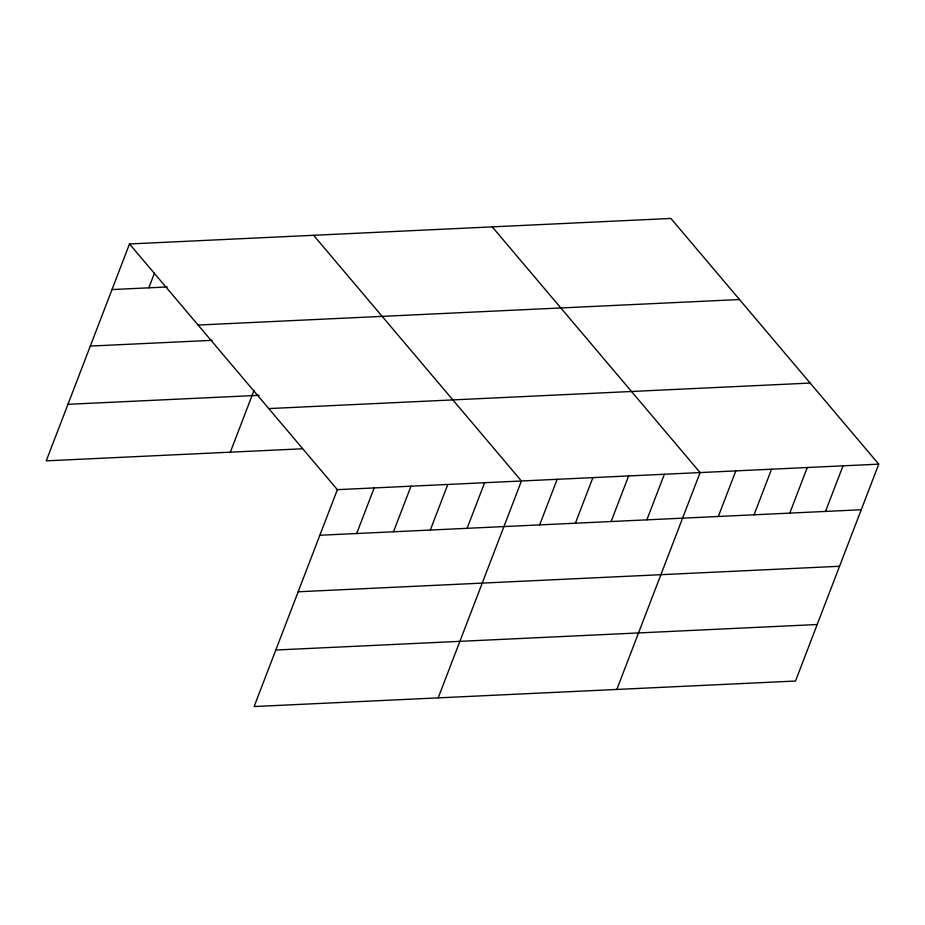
<?xml version="1.0" encoding="UTF-8"?>
<svg xmlns="http://www.w3.org/2000/svg" width="925" height="925" viewBox="0 0 925 925"><rect width="100%" height="100%" fill="white"/><g stroke="black" fill="none" stroke-linecap="round" stroke-linejoin="round"><path stroke-width="1.39" d="M129.5 243.969L337.359 489.66L254.109 706.55L795.5 681.031L878.75 464.153L670.891 218.45L129.5 243.969L46.25 460.847L301.781 448.81M148.821 287.825L154.475 273.072M230.325 452.175L254.051 390.35M356.68 533.517L374.174 487.926M393.495 531.783L410.989 486.192M430.31 530.048L447.804 484.457M467.113 528.314L484.619 482.723M438.184 697.866L521.434 480.988L313.575 235.285M539.668 524.891L557.162 479.3M575.396 523.215L592.902 477.624M611.124 521.527L628.63 475.936M646.864 519.838L664.358 474.248M616.836 689.449L700.098 472.571L492.239 226.868M718.32 516.474L735.826 470.883M754.06 514.797L771.554 469.206M789.788 513.109L807.282 467.518M825.516 511.421L843.022 465.83M112.006 289.56L167.228 286.958M198.1 325.045L739.48 299.538M90.303 346.077L212.079 340.342M67.953 404.317L259.162 395.31M268.77 408.584L810.161 383.066M337.359 489.66L878.75 464.153M319.865 535.251L861.244 509.744M298.162 591.78L839.553 566.273M275.812 650.021L817.191 624.514"/></g></svg>
